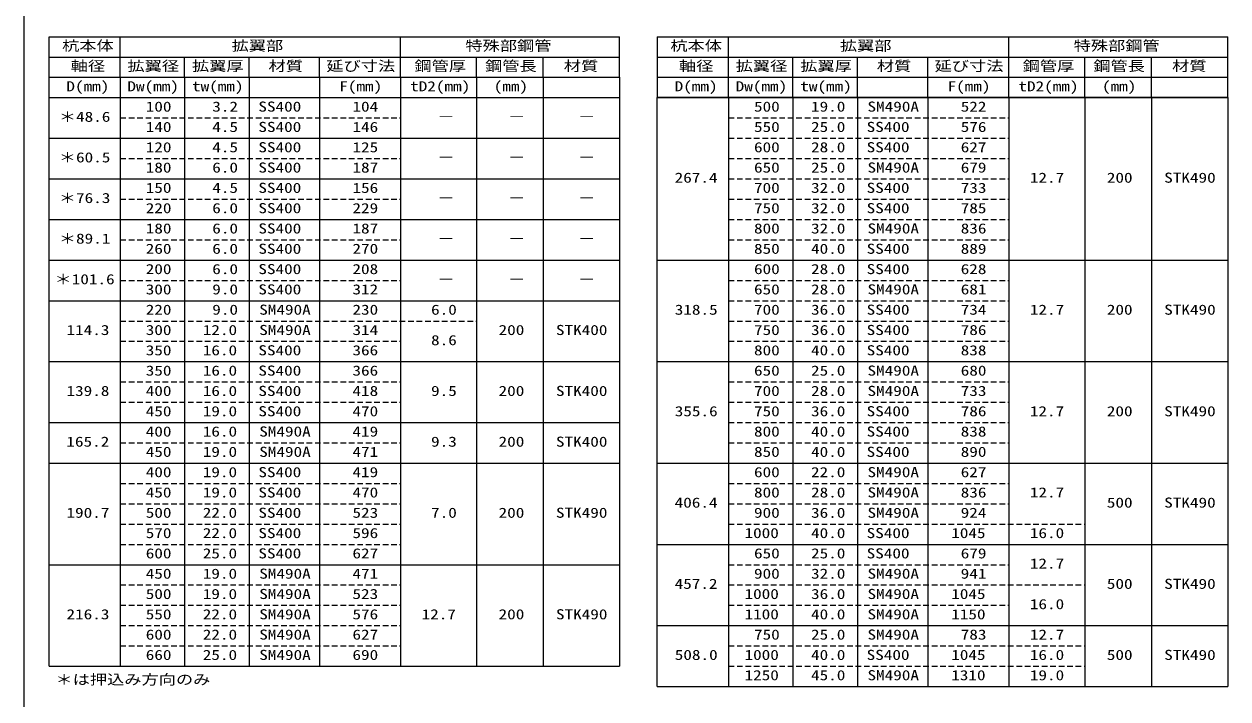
# Model space of a CAD drawing. Units: millimetres, scale not verified. Extents: x -297 to 297, y -210 to 210.
# Drawn here: x -130.6 to -2.7, y -133.2 to -61.4 of the extents above; entities that cross this region are included whole.
import ezdxf
from ezdxf.enums import TextEntityAlignment as Align

# ---------------------------------------------------------------- set-up
doc = ezdxf.new("R2010")
doc.units = ezdxf.units.MM
doc.header["$LTSCALE"] = 0.5
doc.linetypes.add('DASHED1', pattern=[1.8, 1.2, -0.6])
doc.layers.add('8-8', color=7, linetype='Continuous', lineweight=18)
doc.layers.add('8-E', color=7, linetype='Continuous', lineweight=9)
doc.styles.add('ＭＳ ゴシック', font='')
doc.styles.get('ＭＳ ゴシック').set_extended_font_data('MS Gothic')

msp = doc.modelspace()

# ---------------------------------------------------------------- linework, layer by layer
at = {"layer": '8-8', "color": 3}
msp.add_line((-130.625, -169.9136), (-130.625, 172.6636), dxfattribs=at)
at = {"layer": '8-E', "color": 2}
for p, q in [((-127.9728, -62.7772), (-67.3125, -62.7772)), ((-127.9728, -129.7372), (-127.9728, -62.7772)), ((-63.3125, -62.7772), (-2.6522, -62.7772)), ((-127.9728, -64.9372), (-67.3125, -64.9372)), ((-63.3125, -64.9372), (-2.6522, -64.9372)), ((-127.9728, -67.0972), (-67.3125, -67.0972)), ((-120.3987, -67.0972), (-120.3987, -129.7372)), ((-113.5551, -67.0972), (-113.5551, -129.7372)), ((-106.6955, -67.0972), (-106.6955, -129.7372)), ((-99.2239, -67.0972), (-99.2239, -129.7372)), ((-90.6189, -67.0972), (-90.6189, -129.7372)), ((-82.5194, -67.0972), (-82.5194, -129.7372)), ((-75.4443, -67.0972), (-75.4443, -129.7372)), ((-67.3125, -67.0972), (-67.3125, -129.7372)), ((-63.3125, -67.0972), (-2.6522, -67.0972)), ((-127.9728, -69.2572), (-67.3125, -69.2572)), ((-63.3125, -131.8972), (-63.3125, -69.2572)), ((-63.3125, -69.2572), (-2.6522, -69.2572)), ((-55.7383, -69.2572), (-55.7383, -131.8972)), ((-48.8948, -69.2572), (-48.8948, -131.8972)), ((-42.0352, -69.2572), (-42.0352, -131.8972)), ((-34.5635, -69.2572), (-34.5635, -131.8972)), ((-25.9586, -69.2572), (-25.9586, -131.8972)), ((-17.8591, -69.2572), (-17.8591, -131.8972)), ((-10.784, -69.2572), (-10.784, -131.8972)), ((-2.6522, -69.2572), (-2.6522, -131.8972)), ((-127.9728, -73.5772), (-67.3125, -73.5772)), ((-127.9728, -77.8972), (-67.3125, -77.8972)), ((-127.9728, -82.2172), (-67.3125, -82.2172)), ((-127.9728, -86.5372), (-67.3125, -86.5372)), ((-63.3125, -86.5372), (-2.6522, -86.5372)), ((-127.9728, -90.8572), (-67.3125, -90.8572)), ((-127.9728, -97.3372), (-67.3125, -97.3372)), ((-63.3125, -97.3372), (-2.6522, -97.3372)), ((-127.9728, -103.8172), (-67.3125, -103.8172)), ((-127.9728, -108.1372), (-67.3125, -108.1372)), ((-63.3125, -108.1372), (-2.6522, -108.1372)), ((-63.3125, -116.7772), (-2.6522, -116.7772)), ((-127.9728, -118.9372), (-67.3125, -118.9372)), ((-63.3125, -125.4172), (-2.6522, -125.4172)), ((-127.9728, -129.7372), (-67.3125, -129.7372)), ((-63.3125, -131.8972), (-2.6522, -131.8972))]:
    msp.add_line(p, q, dxfattribs=at)
at = {"layer": '8-E'}
for p, q in [((-120.3987, -67.0972), (-120.3987, -62.7772)), ((-90.6189, -67.0972), (-90.6189, -62.7772)), ((-67.3125, -67.0972), (-67.3125, -62.7772)), ((-63.3125, -62.7772), (-63.3125, -69.2572)), ((-55.7383, -69.2572), (-55.7383, -62.7772)), ((-25.9586, -69.2572), (-25.9586, -62.7772)), ((-2.6522, -69.2572), (-2.6522, -62.7772)), ((-113.5551, -67.0972), (-113.5551, -64.9372)), ((-106.6955, -67.0972), (-106.6955, -64.9372)), ((-99.2239, -67.0972), (-99.2239, -64.9372)), ((-82.5194, -67.0972), (-82.5194, -64.9372)), ((-75.4443, -67.0972), (-75.4443, -64.9372)), ((-48.8948, -69.2572), (-48.8948, -64.9372)), ((-42.0352, -69.2572), (-42.0352, -64.9372)), ((-34.5635, -69.2572), (-34.5635, -64.9372)), ((-17.8591, -69.2572), (-17.8591, -64.9372)), ((-10.784, -69.2572), (-10.784, -64.9372)), ((-2.6522, -69.2572), (-63.3125, -69.2572))]:
    msp.add_line(p, q, dxfattribs=at)
at = {"layer": '8-E', "color": 2, "linetype": 'DASHED1'}
for p, q in [((-120.3987, -71.4172), (-90.6189, -71.4172)), ((-55.7383, -71.4172), (-25.9586, -71.4172)), ((-55.7383, -73.5772), (-25.9586, -73.5772)), ((-120.3987, -75.7372), (-90.6189, -75.7372)), ((-55.7383, -75.7372), (-25.9586, -75.7372)), ((-55.7383, -77.8972), (-25.9586, -77.8972)), ((-120.3987, -80.0572), (-90.6189, -80.0572)), ((-55.7383, -80.0572), (-25.9586, -80.0572)), ((-55.7383, -82.2172), (-25.9586, -82.2172)), ((-120.3987, -84.3772), (-90.6189, -84.3772)), ((-55.7383, -84.3772), (-25.9586, -84.3772)), ((-120.3987, -88.6972), (-90.6189, -88.6972)), ((-55.7383, -88.6972), (-25.9586, -88.6972)), ((-55.7383, -90.8572), (-25.9586, -90.8572)), ((-120.3987, -93.0172), (-82.5194, -93.0172)), ((-55.7383, -93.0172), (-25.9586, -93.0172)), ((-120.3987, -95.1772), (-90.6189, -95.1772)), ((-55.7383, -95.1772), (-25.9586, -95.1772)), ((-120.3987, -99.4972), (-90.6189, -99.4972)), ((-55.7383, -99.4972), (-25.9586, -99.4972)), ((-120.3987, -101.6572), (-90.6189, -101.6572)), ((-55.7383, -101.6572), (-25.9586, -101.6572)), ((-55.7383, -103.8172), (-25.9586, -103.8172)), ((-120.3987, -105.9772), (-90.6189, -105.9772)), ((-55.7383, -105.9772), (-25.9586, -105.9772)), ((-120.3987, -110.2972), (-90.6189, -110.2972)), ((-55.7383, -110.2972), (-25.9586, -110.2972)), ((-120.3987, -112.4572), (-90.6189, -112.4572)), ((-55.7383, -112.4572), (-25.9586, -112.4572)), ((-120.3987, -114.6172), (-90.6189, -114.6172)), ((-55.7383, -114.6172), (-17.8591, -114.6172)), ((-120.3987, -116.7772), (-90.6189, -116.7772)), ((-55.7383, -118.9372), (-25.9586, -118.9372)), ((-120.3987, -121.0972), (-90.6189, -121.0972)), ((-55.7383, -121.0972), (-17.8591, -121.0972)), ((-120.3987, -123.2572), (-90.6189, -123.2572)), ((-55.7383, -123.2572), (-25.9586, -123.2572)), ((-120.3987, -125.4172), (-90.6189, -125.4172)), ((-120.3987, -127.5772), (-90.6189, -127.5772)), ((-55.7383, -127.5772), (-17.8591, -127.5772)), ((-55.7383, -129.7372), (-17.8591, -129.7372))]:
    msp.add_line(p, q, dxfattribs=at)

# ---------------------------------------------------------------- texts
at = {"layer": '8-E', "style": 'ＭＳ ゴシック', "width": 1.25}
for s, p in [('杭本体', (-126.5859, -64.5908)), ('拡翼部', (-108.566, -64.5908)), ('特殊部鋼管', (-83.709, -64.5908)), ('杭本体', (-61.9256, -64.5908)), ('拡翼部', (-43.9056, -64.5908)), ('特殊部鋼管', (-19.0487, -64.5908)), ('軸径', (-125.6709, -66.7492)), ('拡翼径', (-119.6408, -66.7492)), ('拡翼厚', (-112.7731, -66.7492)), ('材質', (-104.6363, -66.7508)), ('延び寸法', (-98.4906, -66.7492)), ('鋼管厚', (-89.1272, -66.7492)), ('鋼管長', (-81.6181, -66.7492)), ('材質', (-73.2535, -66.7492)), ('軸径', (-61.0106, -66.7492)), ('拡翼径', (-54.9805, -66.7492)), ('拡翼厚', (-48.1127, -66.7492)), ('材質', (-39.9759, -66.7508)), ('延び寸法', (-33.8303, -66.7492)), ('鋼管厚', (-24.4669, -66.7492)), ('鋼管長', (-16.9578, -66.7492)), ('材質', (-8.5932, -66.7492)), ('D(mm)', (-126.1284, -68.9092)), ('Dw(mm)', (-119.6408, -68.9092)), ('tw(mm)', (-112.7731, -68.9092)), ('F(mm)', (-97.1181, -68.9092)), ('tD2(mm)', (-89.5847, -68.9092)), ('(mm)', (-80.7031, -68.9092)), ('D(mm)', (-61.4681, -68.9092)), ('Dw(mm)', (-54.9805, -68.9092)), ('tw(mm)', (-48.1127, -68.9092)), ('F(mm)', (-32.4578, -68.9092)), ('tD2(mm)', (-24.9244, -68.9092)), ('(mm)', (-16.0428, -68.9092)), ('100', (-117.6922, -71.0708)), ('3.2', (-110.621, -71.0708)), ('SS400', (-105.7193, -71.0708)), ('104', (-95.7189, -71.0708)), ('500', (-53.0319, -71.0708)), ('19.0', (-46.969, -71.0708)), ('SM490A', (-40.9673, -71.0708)), ('522', (-31.0586, -71.0708)), ('＊48.6', (-126.9308, -72.1492)), ('－', (-86.6853, -72.1508)), ('－', (-79.1762, -72.1508)), ('－', (-71.7266, -72.1508)), ('140', (-117.6922, -73.2308)), ('4.5', (-110.621, -73.2308)), ('SS400', (-105.7193, -73.2308)), ('146', (-95.7189, -73.2308)), ('550', (-53.0319, -73.2308)), ('25.0', (-46.969, -73.2308)), ('SS400', (-41.059, -73.2308)), ('576', (-31.0586, -73.2308)), ('120', (-117.6922, -75.3908)), ('4.5', (-110.621, -75.3908)), ('SS400', (-105.7193, -75.3908)), ('125', (-95.7189, -75.3908)), ('600', (-53.0319, -75.3908)), ('28.0', (-46.969, -75.3908)), ('SS400', (-41.059, -75.3908)), ('627', (-31.0586, -75.3908)), ('＊60.5', (-126.9308, -76.4692)), ('180', (-117.6922, -77.5508)), ('6.0', (-110.621, -77.5508)), ('SS400', (-105.7193, -77.5508)), ('187', (-95.7189, -77.5508)), ('－', (-86.6853, -76.4708)), ('－', (-79.1762, -76.4708)), ('－', (-71.7266, -76.4708)), ('650', (-53.0319, -77.5508)), ('25.0', (-46.969, -77.5508)), ('SM490A', (-40.9673, -77.5508)), ('679', (-31.0586, -77.5508)), ('267.4', (-61.4681, -78.6292)), ('12.7 ', (-23.7084, -78.6308)), ('200', (-15.5242, -78.6308)), ('STK490', (-9.4266, -78.6308)), ('150', (-117.6922, -79.7108)), ('4.5', (-110.621, -79.7108)), ('SS400', (-105.7193, -79.7108)), ('156', (-95.7189, -79.7108)), ('700', (-53.0319, -79.7108)), ('32.0', (-46.969, -79.7108)), ('SS400', (-41.059, -79.7108)), ('733', (-31.0586, -79.7108)), ('＊76.3', (-126.9308, -80.7892)), ('220', (-117.6922, -81.8708)), ('6.0', (-110.621, -81.8708)), ('SS400', (-105.7193, -81.8708)), ('229', (-95.7189, -81.8708)), ('－', (-86.6853, -80.7908)), ('－', (-79.1762, -80.7908)), ('－', (-71.7266, -80.7908)), ('750', (-53.0319, -81.8708)), ('32.0', (-46.969, -81.8708)), ('SS400', (-41.059, -81.8708)), ('785', (-31.0586, -81.8708)), ('180', (-117.6922, -84.0308)), ('6.0', (-110.621, -84.0308)), ('SS400', (-105.7193, -84.0308)), ('187', (-95.7189, -84.0308)), ('800', (-53.0319, -84.0308)), ('32.0', (-46.969, -84.0308)), ('SM490A', (-40.9673, -84.0308)), ('836', (-31.0586, -84.0308)), ('＊89.1', (-126.9308, -85.1092)), ('－', (-86.6853, -85.1108)), ('－', (-79.1762, -85.1108)), ('－', (-71.7266, -85.1108)), ('260', (-117.6922, -86.1908)), ('6.0', (-110.621, -86.1908)), ('SS400', (-105.7193, -86.1908)), ('270', (-95.7189, -86.1908)), ('850', (-53.0319, -86.1908)), ('40.0', (-46.969, -86.1908)), ('SS400', (-41.059, -86.1908)), ('889', (-31.0586, -86.1908)), ('200', (-117.6922, -88.3508)), ('6.0', (-110.621, -88.3508)), ('SS400', (-105.7193, -88.3508)), ('208', (-95.7189, -88.3508)), ('600', (-53.0319, -88.3508)), ('28.0', (-46.969, -88.3508)), ('SS400', (-41.059, -88.3508)), ('628', (-31.0586, -88.3508)), ('＊101.6', (-127.3883, -89.4292)), ('300', (-117.6922, -90.5108)), ('9.0', (-110.621, -90.5108)), ('SS400', (-105.7193, -90.5108)), ('312', (-95.7189, -90.5108)), ('－', (-86.6853, -89.4308)), ('－', (-79.1762, -89.4308)), ('－', (-71.7266, -89.4308)), ('650', (-53.0319, -90.5108)), ('28.0', (-46.969, -90.5108)), ('SM490A', (-40.9673, -90.5108)), ('681', (-31.0586, -90.5108)), ('220', (-117.6922, -92.6708)), ('9.0', (-110.621, -92.6708)), ('SM490A', (-105.6276, -92.6708)), ('230', (-95.7189, -92.6708)), ('6.0 ', (-87.3604, -92.6708)), ('318.5', (-61.4564, -92.6708)), ('700', (-53.0319, -92.6708)), ('36.0', (-46.969, -92.6708)), ('SS400', (-41.059, -92.6708)), ('734', (-31.0586, -92.6708)), ('12.7 ', (-23.7084, -92.6708)), ('200', (-15.5242, -92.6708)), ('STK490', (-9.4266, -92.6708)), ('SM490A', (-105.6276, -94.8308)), ('STK400', (-74.0869, -94.8308)), ('SS400', (-41.059, -94.8308)), ('114.3', (-126.1167, -94.8308)), ('300', (-117.6922, -94.8308)), ('12.0', (-111.6294, -94.8308)), ('314', (-95.7189, -94.8308)), ('8.6 ', (-87.3604, -95.9108)), ('200', (-80.1845, -94.8308)), ('750', (-53.0319, -94.8308)), ('36.0', (-46.969, -94.8308)), ('786', (-31.0586, -94.8308)), ('350', (-117.6922, -96.9908)), ('16.0', (-111.6294, -96.9908)), ('SS400', (-105.7193, -96.9908)), ('366', (-95.7189, -96.9908)), ('800', (-53.0319, -96.9908)), ('40.0', (-46.969, -96.9908)), ('SS400', (-41.059, -96.9908)), ('838', (-31.0586, -96.9908)), ('350', (-117.6922, -99.1508)), ('16.0', (-111.6294, -99.1508)), ('SS400', (-105.7193, -99.1508)), ('366', (-95.7189, -99.1508)), ('650', (-53.0319, -99.1508)), ('25.0', (-46.969, -99.1508)), ('SM490A', (-40.9673, -99.1508)), ('680', (-31.0586, -99.1508)), ('139.8', (-126.1167, -101.3108)), ('400', (-117.6922, -101.3108)), ('16.0', (-111.6294, -101.3108)), ('SS400', (-105.7193, -101.3108)), ('418', (-95.7189, -101.3108)), ('9.5 ', (-87.3604, -101.3108)), ('200', (-80.1845, -101.3108)), ('STK400', (-74.0869, -101.3108)), ('700', (-53.0319, -101.3108)), ('28.0', (-46.969, -101.3108)), ('SM490A', (-40.9673, -101.3108)), ('733', (-31.0586, -101.3108)), ('450', (-117.6922, -103.4708)), ('19.0', (-111.6294, -103.4708)), ('SS400', (-105.7193, -103.4708)), ('470', (-95.7189, -103.4708)), ('355.6', (-61.4564, -103.4708)), ('750', (-53.0319, -103.4708)), ('36.0', (-46.969, -103.4708)), ('SS400', (-41.059, -103.4708)), ('786', (-31.0586, -103.4708)), ('12.7 ', (-23.7084, -103.4708)), ('200', (-15.5242, -103.4708)), ('STK490', (-9.4266, -103.4708)), ('400', (-117.6922, -105.6308)), ('16.0', (-111.6294, -105.6308)), ('SM490A', (-105.6276, -105.6308)), ('419', (-95.7189, -105.6308)), ('800', (-53.0319, -105.6308)), ('40.0', (-46.969, -105.6308)), ('SS400', (-41.059, -105.6308)), ('838', (-31.0586, -105.6308)), ('165.2', (-126.1284, -106.7092)), ('9.3 ', (-87.3604, -106.7108)), ('200', (-80.1845, -106.7108)), ('STK400', (-74.0869, -106.7108)), ('450', (-117.6922, -107.7908)), ('19.0', (-111.6294, -107.7908)), ('SM490A', (-105.6276, -107.7908)), ('471', (-95.7189, -107.7908)), ('850', (-53.0319, -107.7908)), ('40.0', (-46.969, -107.7908)), ('SS400', (-41.059, -107.7908)), ('890', (-31.0586, -107.7908)), ('400', (-117.6922, -109.9508)), ('19.0', (-111.6294, -109.9508)), ('SS400', (-105.7193, -109.9508)), ('419', (-95.7189, -109.9508)), ('600', (-53.0319, -109.9508)), ('22.0', (-46.969, -109.9508)), ('SM490A', (-40.9673, -109.9508)), ('627', (-31.0586, -109.9508)), ('450', (-117.6922, -112.1108)), ('19.0', (-111.6294, -112.1108)), ('SS400', (-105.7193, -112.1108)), ('470', (-95.7189, -112.1108)), ('800', (-53.0319, -112.1108)), ('28.0', (-46.969, -112.1108)), ('SM490A', (-40.9673, -112.1108)), ('836', (-31.0586, -112.1108)), ('12.7 ', (-23.7084, -112.1108)), ('406.4', (-61.4681, -113.1892)), ('500', (-15.5242, -113.1908)), ('STK490', (-9.4266, -113.1908)), ('190.7', (-126.1167, -114.2708)), ('500', (-117.6922, -114.2708)), ('22.0', (-111.6294, -114.2708)), ('SS400', (-105.7193, -114.2708)), ('523', (-95.7189, -114.2708)), ('7.0 ', (-87.3604, -114.2708)), ('200', (-80.1845, -114.2708)), ('STK490', (-74.0869, -114.2708)), ('900', (-53.0319, -114.2708)), ('36.0', (-46.969, -114.2708)), ('SM490A', (-40.9673, -114.2708)), ('924', (-31.0586, -114.2708)), ('570', (-117.6922, -116.4308)), ('22.0', (-111.6294, -116.4308)), ('SS400', (-105.7193, -116.4308)), ('596', (-95.7189, -116.4308)), ('1000', (-54.0402, -116.4308)), ('40.0', (-46.969, -116.4308)), ('SS400', (-41.059, -116.4308)), ('1045', (-32.0669, -116.4308)), ('16.0 ', (-23.7084, -116.4308)), ('600', (-117.6922, -118.5908)), ('25.0', (-111.6294, -118.5908)), ('SS400', (-105.7193, -118.5908)), ('627', (-95.7189, -118.5908)), ('650', (-53.0319, -118.5908)), ('25.0', (-46.969, -118.5908)), ('SS400', (-41.059, -118.5908)), ('679', (-31.0586, -118.5908)), ('12.7 ', (-23.7084, -119.6708)), ('450', (-117.6922, -120.7508)), ('19.0', (-111.6294, -120.7508)), ('SM490A', (-105.6276, -120.7508)), ('471', (-95.7189, -120.7508)), ('900', (-53.0319, -120.7508)), ('32.0', (-46.969, -120.7508)), ('SM490A', (-40.9673, -120.7508)), ('941', (-31.0586, -120.7508)), ('500', (-117.6922, -122.9108)), ('19.0', (-111.6294, -122.9108)), ('SM490A', (-105.6276, -122.9108)), ('523', (-95.7189, -122.9108)), ('457.2', (-61.4681, -121.8292)), ('1000', (-54.0402, -122.9108)), ('36.0', (-46.969, -122.9108)), ('SM490A', (-40.9673, -122.9108)), ('1045', (-32.0669, -122.9108)), ('500', (-15.5242, -121.8308)), ('STK490', (-9.4266, -121.8308)), ('16.0 ', (-23.7084, -123.9908)), ('216.3', (-126.1167, -125.0708)), ('550', (-117.6922, -125.0708)), ('22.0', (-111.6294, -125.0708)), ('SM490A', (-105.6276, -125.0708)), ('576', (-95.7189, -125.0708)), ('12.7 ', (-88.3687, -125.0708)), ('200', (-80.1845, -125.0708)), ('STK490', (-74.0869, -125.0708)), ('1100', (-54.0402, -125.0708)), ('40.0', (-46.969, -125.0708)), ('SM490A', (-40.9673, -125.0708)), ('1150', (-32.0669, -125.0708)), ('600', (-117.6922, -127.2308)), ('22.0', (-111.6294, -127.2308)), ('SM490A', (-105.6276, -127.2308)), ('627', (-95.7189, -127.2308)), ('750', (-53.0319, -127.2308)), ('25.0', (-46.969, -127.2308)), ('SM490A', (-40.9673, -127.2308)), ('783', (-31.0586, -127.2308)), ('12.7 ', (-23.7084, -127.2308)), ('660', (-117.6922, -129.3908)), ('25.0', (-111.6294, -129.3908)), ('SM490A', (-105.6276, -129.3908)), ('690', (-95.7189, -129.3908)), ('508.0', (-61.4564, -129.3908)), ('1000', (-54.0402, -129.3908)), ('40.0', (-46.969, -129.3908)), ('SS400', (-41.059, -129.3908)), ('1045', (-32.0669, -129.3908)), ('16.0 ', (-23.7084, -129.3908)), ('500', (-15.5242, -129.3908)), ('STK490', (-9.4266, -129.3908)), ('＊は押込み方向のみ', (-127.2879, -132.0064)), ('1250', (-54.0402, -131.5508)), ('45.0', (-46.969, -131.5508)), ('SM490A', (-40.9673, -131.5508)), ('1310', (-32.0669, -131.5508)), ('19.0 ', (-23.7084, -131.5508))]:
    msp.add_text(s, height=1.073, dxfattribs=at).set_placement(p, align=Align.BOTTOM_LEFT)

doc.saveas('drawing.dxf')
